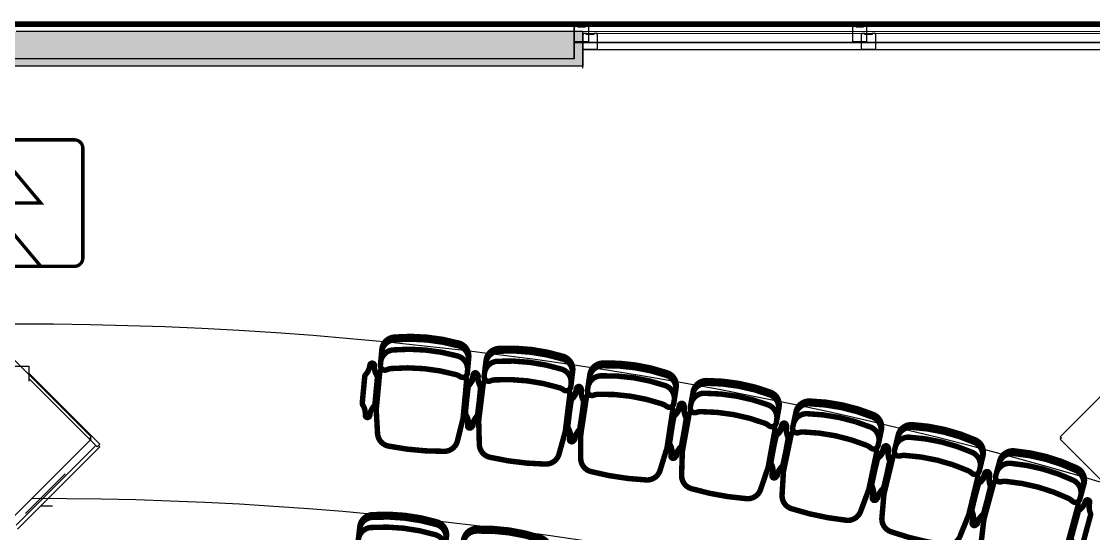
# Model space of a CAD drawing. Header units: metres. Extents: x -331 to 2982, y 362 to 2539.
# Drawn here: x 846.57 to 852.47, y 988.51 to 991.32 of the extents above; entities that cross this region are included whole.
import ezdxf

# ---------------------------------------------------------------- set-up
doc = ezdxf.new("R2010")
doc.units = ezdxf.units.M
doc.layers.get('0').update_dxf_attribs({"color": 251})
doc.layers.add('BASE', color=8, linetype='Continuous', lineweight=5)
for name, color, linetype in [('CX', 251, 'Continuous'), ('DET. FUMAÇA', 1, 'Continuous'), ('Est', 251, 'Continuous'), ('Pis', 251, 'Continuous'), ('Renato', 7, 'Continuous')]:
    doc.layers.add(name, color=color, linetype=linetype)

# ---------------------------------------------------------------- blocks, each defined once
blk = doc.blocks.new('XR_BL2_AND_MON-REV15$0$PERFIL_UNIT_ALCOA')
at = {"layer": 'CX', "color": 6}
for p, q in [((-21.3, 13.4), (-15.2, 13.4)), ((30.6, 13.4), (24.4, 13.4))]:
    blk.add_line(p, q, dxfattribs=at)
at = {"layer": 'CX'}
blk.add_lwpolyline([(-15.2, 19.2), (-15.2, 13.4), (-33.6, 13.4), (-33.6, 19.2), (-35.4, 19.2), (-35.4, 99.2), (44.6, 99.2), (44.6, 19.2), (42.9, 19.2), (42.9, 13.4), (24.4, 13.4), (24.4, 19.2)], close=True, dxfattribs=at)
blk = doc.blocks.new('XR_BL2_AND_MON-REV15$0$P_M')
at = {"layer": 'Est'}
blk.add_lwpolyline([(0.4596, -0.4313), (0.4525, -0.4243), (0.4596, -0.4172), (0.0071, 0.0354), (0, 0.0283), (-0.0071, 0.0354), (-0.4596, -0.4172), (-0.4525, -0.4243), (-0.4596, -0.4313), (-0.0071, -0.8839), (0, -0.8768), (0.0071, -0.8839)], close=True, dxfattribs=at)
blk = doc.blocks.new('XR_BL2_AND_MON-REV15$0$A$C10B331E6')
at = {"layer": 'BASE'}
for p, q in [((-0.1499, 0), (-0.1499, -9.3133, 2.33)), ((-0.06, 0, 197.496), (-0.06, -9.3133, 199.826)), ((-0.0499, 0, 179.8525), (-0.0499, -9.3133, 199.826))]:
    blk.add_line(p, q, dxfattribs=at)
at = {"layer": 'BASE', "linetype": 'ByBlock', "ltscale": 0.1, "xscale": -0.001000000000203727, "yscale": 0.001000000000203727, "zscale": 0.0009999999999763531, "rotation": 90}
for p in [(-0.0466, -0.0354, 197.496), (-0.0466, -1.5662)]:
    blk.add_blockref('XR_BL2_AND_MON-REV15$0$PERFIL_UNIT_ALCOA', p, dxfattribs=at)
blk = doc.blocks.new('Detector de fumaça')
at = {"layer": 'DET. FUMAÇA', "linetype": 'Continuous', "lineweight": 15, "const_width": 0.0187}
blk.add_lwpolyline([(774.5995, 539.8158), (775.2491, 539.8158, -0.414214), (775.2958, 539.769), (775.2958, 539.1669, -0.414214), (775.2491, 539.1202), (774.5995, 539.1202, -0.414214), (774.5527, 539.1669), (774.5527, 539.769, -0.414214)], format="xyb", close=True, dxfattribs=at)
blk.add_lwpolyline([(774.773, 539.8158), (775.0645, 539.468), (774.773, 539.468), (775.0645, 539.1202)], dxfattribs=at)

msp = doc.modelspace()

# ---------------------------------------------------------------- hatches: boundary and pattern name
at = {"layer": 'Renato'}
msp.add_hatch(color=256, dxfattribs=at).paths.add_polyline_path([(849.6578, 991.0762), (849.6578, 991.2662), (843.4243, 991.2662), (843.4243, 991.0762), (846.471, 991.0762), (846.611, 991.0762)])
h = msp.add_hatch(dxfattribs=at)
h.set_pattern_fill('ANSI32', color=256, scale=0.5, angle=135)
h.set_pattern_definition([(180, (846.11678, 988.55278), (-1e-17, -0.1875), []), (180, (846.05428, 988.61528), (-1e-17, -0.1875), [])])
h.paths.add_polyline_path([(846.9653, 988.5528), (852.3668, 988.5528), (852.3668, 983.222), (846.9653, 983.222)])
h = msp.add_hatch(dxfattribs=at)
h.set_pattern_fill('ANSI32', color=256, scale=0.5, angle=135)
h.set_pattern_definition([(180, (839.86678, 988.55278), (-1e-17, -0.1875), []), (180, (839.80428, 988.61528), (-1e-17, -0.1875), [])])
h.paths.add_polyline_path([(852.3668, 988.5528), (856.5168, 988.5528), (856.5168, 983.2157), (852.3668, 983.2157)])

# ---------------------------------------------------------------- linework, layer by layer
at = {"lineweight": 0}
msp.add_lwpolyline([(830.51, 980.3648), (862.4472, 980.3648, 1.000162), (862.4486, 989.1047), (862.118, 989.1022), (862.118, 991.1173), (862.193, 991.1173), (862.193, 991.3073), (830.793, 991.3073), (830.793, 991.1173), (830.868, 991.1173), (830.868, 989.1048, 1.0398), (830.5074, 980.3647, 0.005135)], format="xyb", close=True, dxfattribs=at)
at = {"layer": 'Pis'}
for p, q in [((849.6097, 991.3073), (843.3762, 991.3073)), ((849.6096, 991.2971), (858.923, 991.2971)), ((849.6097, 991.1173), (849.6097, 991.3073)), ((849.6097, 991.1173), (849.6097, 991.3073)), ((849.6097, 991.3073), (858.923, 991.3073)), ((849.6096, 991.2073), (858.923, 991.2073)), ((858.923, 991.2073), (849.6097, 991.2073)), ((849.6097, 991.2073), (849.6097, 991.1173)), ((849.6097, 991.1173), (843.3762, 991.1173))]:
    msp.add_line(p, q, dxfattribs=at)
at = {"layer": 'Pis', "const_width": 0.03}
for points in [[(830.51, 980.3648), (862.4472, 980.3648, 1.000162), (862.4486, 989.1047), (862.118, 989.1022), (862.118, 991.1173), (862.193, 991.1173), (862.193, 991.3073), (830.793, 991.3073), (830.793, 991.1173), (830.868, 991.1173), (830.868, 989.1048, 1.0398), (830.5074, 980.3647, 0.005135)], [(848.6041, 989.414, -0.08991), (848.9593, 989.3808, -0.086278), (848.9825, 989.3697, 0.57735), (849.0219, 989.3878), (849.03, 989.4746, 0.36261), (848.9755, 989.5538, 0.08991), (848.6203, 989.587, 0.36261), (848.5521, 989.5193), (848.544, 989.4325, 0.57735), (848.5793, 989.4074, -0.086278)], [(849.1743, 989.3519, -0.08991), (849.5284, 989.3085, -0.086278), (849.5512, 989.2968, 0.57735), (849.5911, 989.3137), (849.6017, 989.4002, 0.36261), (849.5495, 989.481, 0.08991), (849.1954, 989.5244, 0.36261), (849.1252, 989.4586), (849.1146, 989.3721, 0.57735), (849.1492, 989.3461, -0.086278)], [(848.5087, 989.2075, 0.164851), (848.514, 989.2193), (848.5274, 989.3628, 0.164851), (848.5244, 989.3752, -0.162089), (848.5111, 989.43, 1), (848.4862, 989.4323, -0.162089), (848.4629, 989.381, 0.164851), (848.4577, 989.3693), (848.4443, 989.2258, 0.164851), (848.4472, 989.2133, -0.162089), (848.4606, 989.1585, 1), (848.4855, 989.1562, -0.162089)], [(849.742, 989.2725, -0.08991), (850.0947, 989.219, -0.086278), (850.1172, 989.2066, 0.57735), (850.1576, 989.2224), (850.1706, 989.3086, 0.36261), (850.1208, 989.3908, 0.08991), (849.7681, 989.4443, 0.36261), (849.6961, 989.3806), (849.683, 989.2944, 0.57735), (849.7168, 989.2674, -0.086278)], [(849.073, 989.1483, 0.164851), (849.0786, 989.1598), (849.0961, 989.3029, 0.164851), (849.0935, 989.3154, -0.162089), (849.0817, 989.3706, 1), (849.0569, 989.3736, -0.162089), (849.0322, 989.323, 0.164851), (849.0266, 989.3114), (849.0091, 989.1683, 0.164851), (849.0117, 989.1558, -0.162089), (849.0235, 989.1006, 1), (849.0483, 989.0976, -0.162089)], [(849.0118, 989.1727), (849.0252, 989.3162, -0.164851), (849.0305, 989.3279, 0.162089), (849.0537, 989.3792, -1), (849.0786, 989.3769, 0.162089), (849.0919, 989.3221, -0.164851), (849.0949, 989.3097), (849.0815, 989.1662, -0.164851), (849.0763, 989.1545, 0.162089), (849.053, 989.1031, -1), (849.0281, 989.1054, 0.162089), (849.0148, 989.1602, -0.164851)], [(850.307, 989.177, -0.08991), (850.658, 989.1134, -0.086278), (850.6802, 989.1004, 0.57735), (850.721, 989.115), (850.7365, 989.2008, 0.36261), (850.689, 989.2844, 0.08991), (850.338, 989.348, 0.36261), (850.2642, 989.2863), (850.2486, 989.2006, 0.57735), (850.2817, 989.1726, -0.086278)], [(849.6349, 989.0719, 0.164851), (849.6408, 989.0833), (849.6625, 989.2257, 0.164851), (849.6602, 989.2384, -0.162089), (849.65, 989.2938, 1), (849.6253, 989.2976, -0.162089), (849.5991, 989.2476, 0.164851), (849.5932, 989.2362), (849.5716, 989.0938, 0.164851), (849.5739, 989.0811, -0.162089), (849.5841, 989.0257, 1), (849.6088, 989.0219, -0.162089)], [(849.5748, 989.099), (849.5924, 989.2421, -0.164851), (849.5979, 989.2536, 0.162089), (849.6227, 989.3043, -1), (849.6475, 989.3012, 0.162089), (849.6592, 989.2461, -0.164851), (849.6619, 989.2335), (849.6443, 989.0905, -0.164851), (849.6388, 989.0789, 0.162089), (849.614, 989.0283, -1), (849.5892, 989.0313, 0.162089), (849.5775, 989.0864, -0.164851)], [(850.1942, 988.9795, 0.164851), (850.2005, 988.9907), (850.2262, 989.1325, 0.164851), (850.2243, 989.1452, -0.162089), (850.2157, 989.2009, 1), (850.1911, 989.2054, -0.162089), (850.1635, 989.1562, 0.164851), (850.1573, 989.145), (850.1316, 989.0032, 0.164851), (850.1335, 988.9905, -0.162089), (850.1421, 988.9348, 1), (850.1667, 988.9303, -0.162089)], [(850.1352, 989.0083), (850.1568, 989.1507, -0.164851), (850.1627, 989.1621, 0.162089), (850.1889, 989.2121, -1), (850.2136, 989.2083, 0.162089), (850.2238, 989.1529, -0.164851), (850.226, 989.1402), (850.2044, 988.9978, -0.164851), (850.1985, 988.9864, 0.162089), (850.1723, 988.9364, -1), (850.1476, 988.9402, 0.162089), (850.1374, 988.9956, -0.164851)], [(850.8695, 989.0653, -0.08991), (851.2186, 988.9917, -0.086278), (851.2404, 988.978, 0.57735), (851.2816, 988.9915), (851.2995, 989.0767, 0.36261), (851.2545, 989.1617, 0.08991), (850.9054, 989.2353, 0.36261), (850.8299, 989.1758), (850.8119, 989.0905, 0.57735), (850.8441, 989.0616, -0.086278)], [(850.7512, 988.8711, 0.164851), (850.7577, 988.8821), (850.7875, 989.0231, 0.164851), (850.7859, 989.0359, -0.162089), (850.7789, 989.0918, 1), (850.7545, 989.097, -0.162089), (850.7255, 989.0486, 0.164851), (850.719, 989.0376), (850.6892, 988.8966, 0.164851), (850.6907, 988.8838, -0.162089), (850.6977, 988.8279, 1), (850.7222, 988.8227, -0.162089)], [(850.6925, 988.9016), (850.7181, 989.0434, -0.164851), (850.7244, 989.0546, 0.162089), (850.7519, 989.1038, -1), (850.7765, 989.0993, 0.162089), (850.7851, 989.0436, -0.164851), (850.787, 989.0309), (850.7613, 988.8891, -0.164851), (850.7551, 988.8779, 0.162089), (850.7275, 988.8287, -1), (850.7029, 988.8332, 0.162089), (850.6943, 988.8889, -0.164851)], [(851.4285, 988.9366, -0.08991), (851.7753, 988.853, -0.086278), (851.7967, 988.8388, 0.57735), (851.8382, 988.851), (851.8587, 988.9358, 0.36261), (851.816, 989.0219, 0.08991), (851.4692, 989.1055, 0.36261), (851.392, 989.0482), (851.3716, 988.9635, 0.57735), (851.403, 988.9337, -0.086278)], [(851.3046, 988.7459, 0.164851), (851.3115, 988.7568), (851.3453, 988.8969, 0.164851), (851.3441, 988.9096, -0.162089), (851.3387, 988.9657, 1), (851.3144, 988.9716, -0.162089), (851.2841, 988.9241, 0.164851), (851.2772, 988.9133), (851.2434, 988.7732, 0.164851), (851.2446, 988.7604, -0.162089), (851.25, 988.7043, 1), (851.2743, 988.6984, -0.162089)], [(851.247, 988.7789), (851.2767, 988.92, -0.164851), (851.2832, 988.931, 0.162089), (851.3122, 988.9794, -1), (851.3367, 988.9742, 0.162089), (851.3437, 988.9183, -0.164851), (851.3452, 988.9055), (851.3154, 988.7645, -0.164851), (851.3089, 988.7535, 0.162089), (851.2799, 988.7051, -1), (851.2555, 988.7103, 0.162089), (851.2485, 988.7662, -0.164851)], [(851.984, 988.7938, -0.08991), (852.3283, 988.7003, -0.086278), (852.3493, 988.6855, 0.57735), (852.3911, 988.6965), (852.414, 988.7806, 0.36261), (852.3738, 988.868, 0.08991), (852.0295, 988.9615, 0.36261), (851.9507, 988.9064), (851.9279, 988.8223, 0.57735), (851.9584, 988.7916, -0.086278)], [(851.8547, 988.6067, 0.164851), (851.8619, 988.6174), (851.8996, 988.7565, 0.164851), (851.8989, 988.7693, -0.162089), (851.8951, 988.8255, 1), (851.871, 988.8321, -0.162089), (851.8393, 988.7855, 0.164851), (851.8321, 988.7748), (851.7943, 988.6357, 0.164851), (851.7951, 988.6229, -0.162089), (851.7989, 988.5667, 1), (851.823, 988.5601, -0.162089)], [(851.7976, 988.6396), (851.8313, 988.7797, -0.164851), (851.8382, 988.7905, 0.162089), (851.8685, 988.838, -1), (851.8928, 988.8322, 0.162089), (851.8982, 988.7761, -0.164851), (851.8994, 988.7633), (851.8656, 988.6232, -0.164851), (851.8588, 988.6123, 0.162089), (851.8284, 988.5648, -1), (851.8041, 988.5707, 0.162089), (851.7987, 988.6268, -0.164851)], [(852.3444, 988.4863), (852.3822, 988.6254, -0.164851), (852.3893, 988.6361, 0.162089), (852.421, 988.6827, -1), (852.4452, 988.6761, 0.162089), (852.4489, 988.6199, -0.164851), (852.4497, 988.6071), (852.412, 988.468, -0.164851), (852.4048, 988.4573, 0.162089), (852.3731, 988.4107, -1), (852.349, 988.4173, 0.162089), (852.3452, 988.4735, -0.164851)], [(848.4808, 988.438, -0.08991), (848.8353, 988.3981, -0.086278), (848.8583, 988.3866, 0.57735), (848.898, 988.404), (848.9077, 988.4906, 0.36261), (848.8547, 988.5708, 0.08991), (848.5002, 988.6107, 0.36261), (848.4307, 988.5442), (848.421, 988.4576, 0.57735), (848.4558, 988.4319, -0.086278)], [(849.0483, 988.3632, -0.08991), (849.4016, 988.3132, -0.086278), (849.4242, 988.301, 0.57735), (849.4644, 988.3172), (849.4766, 988.4035, 0.36261), (849.4259, 988.4852, 0.08991), (849.0727, 988.5352, 0.36261), (849.0013, 988.4708), (848.9891, 988.3845, 0.57735), (849.0232, 988.3578, -0.086278)]]:
    msp.add_lwpolyline(points, format="xyb", close=True, dxfattribs=at)
for points in [[(849.0286, 989.4596, 0.36261), (848.9741, 989.5388, 0.08991), (848.6189, 989.5721, 0.36261), (848.5507, 989.5043)], [(849.0234, 989.4038, 0.36261), (848.9689, 989.483, 0.08991), (848.6137, 989.5163, 0.36261), (848.5455, 989.4485)], [(849.5999, 989.3853, 0.36261), (849.5477, 989.4661, 0.08991), (849.1936, 989.5095, 0.36261), (849.1234, 989.4437)], [(849.593, 989.3297, 0.36261), (849.5409, 989.4105, 0.08991), (849.1867, 989.4539, 0.36261), (849.1166, 989.3881)], [(849.0116, 989.3698, -0.149389), (849.0175, 989.3412), (848.9996, 989.1495, -0.03724), (848.9971, 989.1348), (848.9677, 989.0159, -0.342214), (848.8956, 988.9589, -0.051556), (848.5885, 988.9876, -0.342214), (848.5282, 989.057), (848.5214, 989.1794, -0.03724), (848.5217, 989.1942), (848.5396, 989.3859, -0.149389), (848.5507, 989.413)], [(850.1684, 989.2938, 0.36261), (850.1185, 989.376, 0.08991), (849.7658, 989.4295, 0.36261), (849.6938, 989.3658)], [(849.5803, 989.2961, -0.149389), (849.5854, 989.2673), (849.562, 989.0762, -0.03724), (849.5591, 989.0616), (849.5263, 988.9435, -0.342214), (849.4526, 988.8886, -0.051556), (849.1464, 988.9261, -0.342214), (849.0881, 988.9972), (849.0848, 989.1197, -0.03724), (849.0855, 989.1346), (849.109, 989.3257, -0.149389), (849.1208, 989.3524)], [(850.16, 989.2384, 0.36261), (850.1101, 989.3206, 0.08991), (849.7574, 989.3741, 0.36261), (849.6854, 989.3104)], [(850.7338, 989.186, 0.36261), (850.6863, 989.2696, 0.08991), (850.3353, 989.3332, 0.36261), (850.2615, 989.2716)], [(850.1463, 989.2051, -0.149389), (850.1505, 989.1762), (850.1217, 988.9858, -0.03724), (850.1183, 988.9713), (850.0822, 988.8542, -0.342214), (850.007, 988.8014, -0.051556), (849.7019, 988.8477, -0.342214), (849.6458, 988.9204), (849.646, 989.043, -0.03724), (849.6471, 989.0578), (849.676, 989.2482, -0.149389), (849.6886, 989.2745)], [(850.7238, 989.1309, 0.36261), (850.6763, 989.2145, 0.08991), (850.3253, 989.2781, 0.36261), (850.2515, 989.2165)], [(851.2964, 989.0621, 0.36261), (851.2514, 989.147, 0.08991), (850.9023, 989.2206, 0.36261), (850.8268, 989.1611)], [(850.7092, 989.098, -0.149389), (850.7126, 989.069), (850.6783, 988.8795, -0.03724), (850.6746, 988.8651), (850.6351, 988.7491, -0.342214), (850.5584, 988.6985, -0.051556), (850.2548, 988.7535, -0.342214), (850.2007, 988.8278), (850.2044, 988.9503, -0.03724), (850.206, 988.9651), (850.2403, 989.1546, -0.149389), (850.2537, 989.1806)], [(851.2849, 989.0072, 0.36261), (851.2398, 989.0922, 0.08991), (850.8907, 989.1658, 0.36261), (850.8152, 989.1063)], [(851.8551, 988.9212, 0.36261), (851.8125, 989.0074, 0.08991), (851.4657, 989.091, 0.36261), (851.3885, 989.0337)], [(851.2693, 988.9748, -0.149389), (851.2719, 988.9457), (851.2322, 988.7573, -0.03724), (851.228, 988.743), (851.1852, 988.6282, -0.342214), (851.1071, 988.5798, -0.051556), (850.8052, 988.6435, -0.342214), (850.7533, 988.7193), (850.7605, 988.8416, -0.03724), (850.7625, 988.8564), (850.8022, 989.0448, -0.149389), (850.8164, 989.0704)], [(851.842, 988.8667, 0.36261), (851.7994, 988.9529, 0.08991), (851.4526, 989.0365, 0.36261), (851.3754, 988.9792)], [(851.8255, 988.8347, -0.149389), (851.8273, 988.8056), (851.7822, 988.6184, -0.03724), (851.7776, 988.6042), (851.7315, 988.4907, -0.342214), (851.6521, 988.4445, -0.051556), (851.3521, 988.5168, -0.342214), (851.3024, 988.5941), (851.3131, 988.7162, -0.03724), (851.3155, 988.7309), (851.3606, 988.9181, -0.149389), (851.3755, 988.9432)], [(852.41, 988.7662, 0.36261), (852.3699, 988.8535, 0.08991), (852.0256, 988.947, 0.36261), (851.9468, 988.892)], [(852.3953, 988.7121, 0.36261), (852.3552, 988.7995, 0.08991), (852.0109, 988.893, 0.36261), (851.9321, 988.8379)], [(852.3779, 988.6806, -0.149389), (852.3789, 988.6514), (852.3284, 988.4656, -0.03724), (852.3234, 988.4516), (852.2741, 988.3394, -0.342214), (852.1934, 988.2955, -0.051556), (851.8956, 988.3764, -0.342214), (851.8481, 988.4551), (851.8624, 988.5768, -0.03724), (851.8652, 988.5914), (851.9156, 988.7772, -0.149389), (851.9312, 988.8019)], [(848.906, 988.4757, 0.36261), (848.853, 988.5559, 0.08991), (848.4985, 988.5958, 0.36261), (848.429, 988.5293)], [(848.8998, 988.42, 0.36261), (848.8468, 988.5002, 0.08991), (848.4923, 988.5401, 0.36261), (848.4228, 988.4736)], [(849.4745, 988.3887, 0.36261), (849.4238, 988.4704, 0.08991), (849.0706, 988.5204, 0.36261), (848.9992, 988.4559)]]:
    msp.add_lwpolyline(points, format="xyb", dxfattribs=at)
at = {"layer": 'Pis'}
msp.add_arc((846.6776, 969.4307), 19.2681, 54.11814, 90.15298, dxfattribs=at)
at = {"layer": 'Renato'}
for p, q in [((849.6578, 991.2662, 195.166), (846.541, 991.2662, 195.166)), ((849.6578, 991.0662), (849.6578, 991.2662)), ((849.6578, 991.0762, 195.166), (849.6578, 991.2662, 195.166)), ((849.6578, 991.0762, 195.166), (846.611, 991.0762, 195.166)), ((846.591, 988.6169, 195.166), (846.8092, 988.835, 195.166)), ((846.741, 988.6577, 195.166), (846.6743, 988.6577, 195.166))]:
    msp.add_line(p, q, dxfattribs=at)
at = {"layer": 'Renato', "color": 2}
for p, q in [((846.9865, 988.9841), (846.611, 989.3596)), ((846.541, 988.5528), (846.9795, 988.9912)), ((846.5481, 988.5316), (847.0007, 988.9841)), ((846.9865, 988.9841), (847.0007, 988.9983)), ((846.9936, 988.9912), (847.0007, 988.9841))]:
    msp.add_line(p, q, dxfattribs=at)
at = {"layer": 'Renato'}
msp.add_lwpolyline([(846.541, 980.8155), (846.8703, 980.4862), (849.666, 980.4862), (849.666, 980.4411), (852.3742, 980.4411), (852.4147, 980.4391), (852.7917, 980.8148), (853.1676, 980.4389), (853.2079, 980.4412), (858.6668, 980.4412), (858.946, 980.7205), (858.946, 985.0012), (858.946, 985.0012), (860.8691, 985.0012), (860.8691, 988.9212), (859.3953, 988.9212), (859.0417, 988.5676), (858.6168, 988.9912), (858.971, 989.3455), (858.971, 991.1662), (849.6578, 991.1662), (849.6578, 991.0762), (846.611, 991.0762), (846.471, 991.0762)], dxfattribs=at)
at = {"layer": 'Renato', "color": 2}
for points in [[(846.471, 989.3455), (846.471, 989.4262), (846.611, 989.4262), (846.611, 989.3455)], [(847.0007, 988.9983), (846.611, 989.3879)]]:
    msp.add_lwpolyline(points, dxfattribs=at)
at = {"layer": 'Renato'}
msp.add_arc((846.541, 968.8074), 20.8513, 53.49254, 126.50745, dxfattribs=at)

# ---------------------------------------------------------------- block references
at = {"layer": 'DET. FUMAÇA', "linetype": 'Continuous', "lineweight": 0}
msp.add_blockref('Detector de fumaça', (71.6116, 450.8556), dxfattribs=at)
at = {"layer": 'Pis', "xscale": -0.001000000000203727, "yscale": 0.001000000000203727, "zscale": 0.0009999999999763531, "rotation": 180}
for p in [(849.645, 991.3105), (851.1758, 991.3105)]:
    msp.add_blockref('XR_BL2_AND_MON-REV15$0$PERFIL_UNIT_ALCOA', p, dxfattribs=at)
at = {"layer": 'Pis', "rotation": 90}
for p in [(846.0687, 989.0323), (852.3187, 989.0323)]:
    msp.add_blockref('XR_BL2_AND_MON-REV15$0$P_M', p, dxfattribs=at)
at = {"layer": 'Renato', "rotation": 89.99999999999999}
msp.add_blockref('XR_BL2_AND_MON-REV15$0$A$C10B331E6', (849.6577, 991.3161, -179.8525), dxfattribs=at)

doc.saveas('drawing.dxf')
